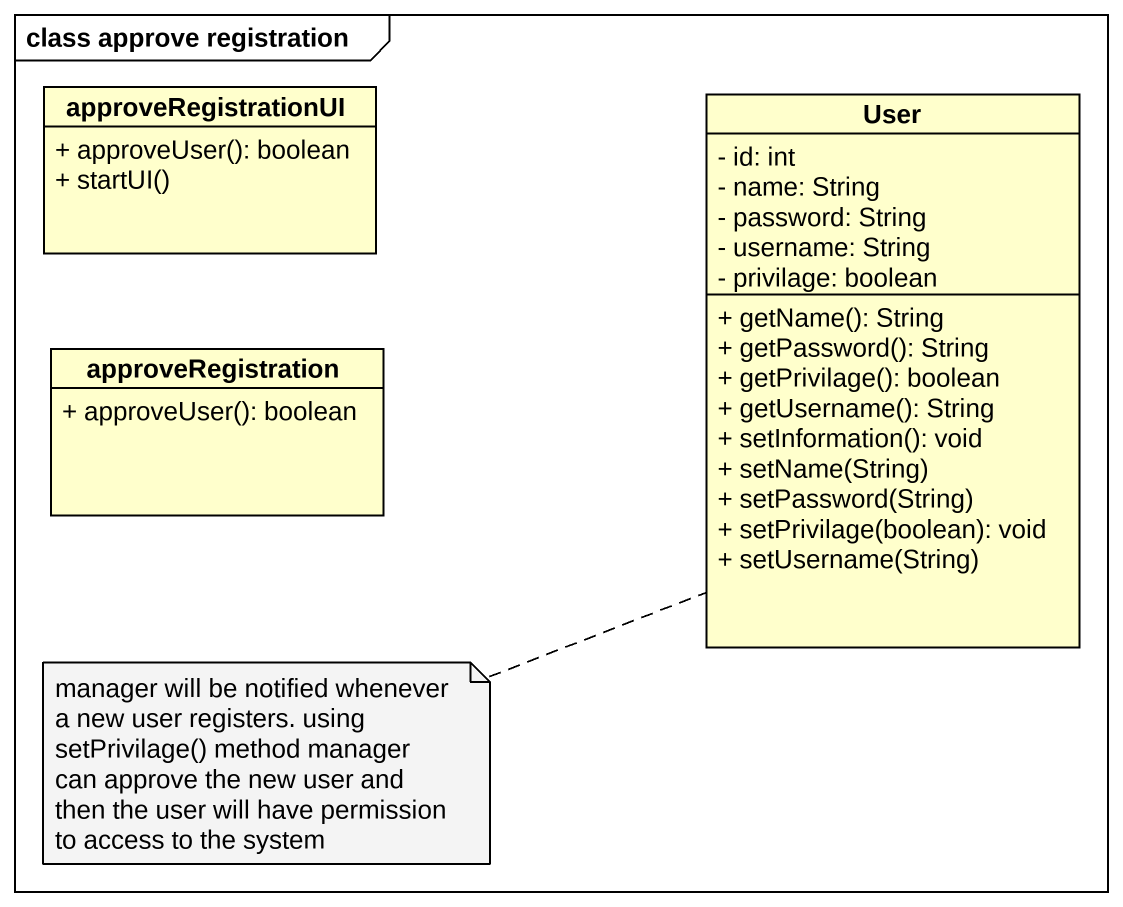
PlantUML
@startuml
mainframe class approve registration
hide circle
hide empty members
skinparam classAttributeIconSize 0
class approveRegistrationUI {
  + approveUser(): boolean
  + startUI()
}
class User {
  - id: int
  - name: String
  - password: String
  - username: String
  - privilage: boolean
  + getName(): String
  + getPassword(): String
  + getPrivilage(): boolean
  + getUsername(): String
  + setInformation(): void
  + setName(String)
  + setPassword(String)
  + setPrivilage(boolean): void
  + setUsername(String)
}
class approveRegistration {
  + approveUser(): boolean
}
note bottom of User : manager will be notified whenever a new user registers. using setPrivilage() method manager can approve the new user and then the user will have permission to access to the system
@enduml
